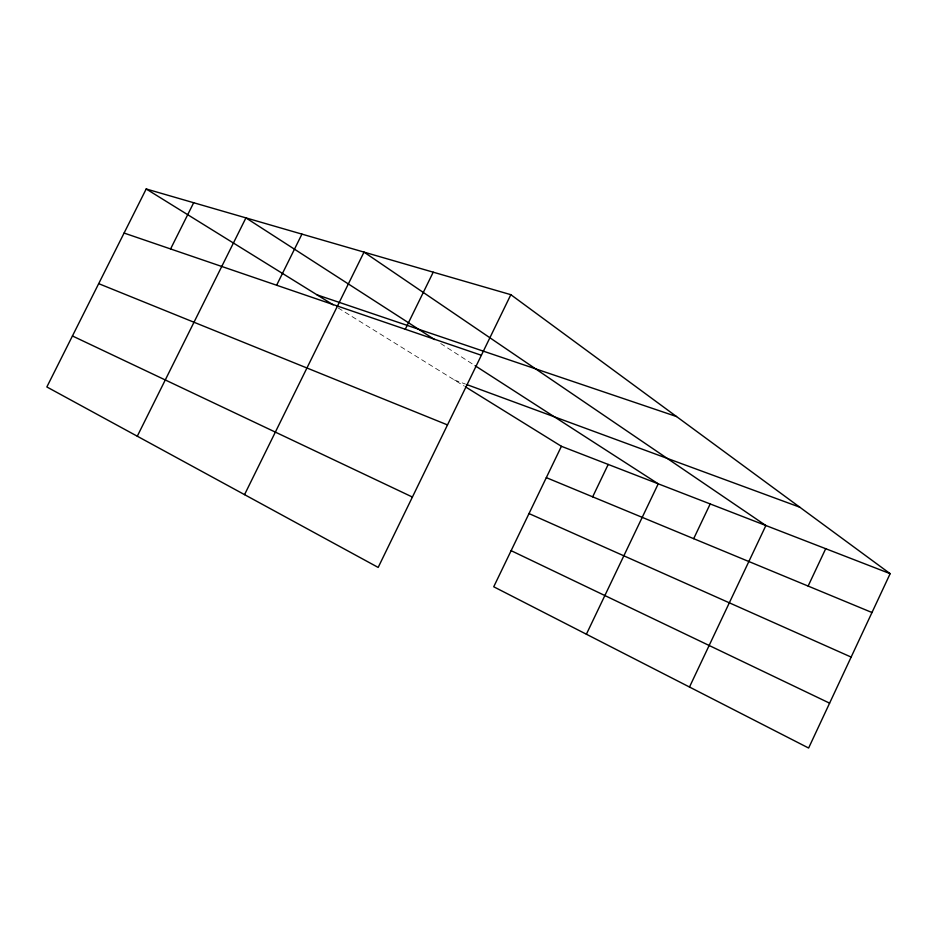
<?xml version="1.0" encoding="UTF-8"?>
<svg xmlns="http://www.w3.org/2000/svg" width="937" height="937" viewBox="0 0 937 937"><rect width="100%" height="100%" fill="white"/><g stroke="black" fill="none" stroke-linecap="round" stroke-linejoin="round"><path stroke-width="0.7" stroke-dasharray="4.68 3.51" d="M454.48 380.035L465.466 384.076M338.105 307.91L464.319 386.126M440.683 343.504L473.841 364.891"/><path stroke-width="1.41" d="M510.841 294.686L378.173 567.424L46.85 386.958L146.207 188.969L510.841 294.686L890.15 573.667L808.619 748.031L493.729 586.773L561.415 446.305L465.548 386.899M808.127 586.07L825.708 548.695M689.491 687.02L765.88 525.528L364.024 252.123L244.545 494.642M693.685 538.67L710.187 503.954M586.386 634.22L658.231 483.82L475.059 365.676M592.664 496.833L608.207 464.436M405.276 329.25L433.222 272.187M276.626 285.235L301.937 234.121M137.282 436.209L245.927 217.888L434.534 339.534M170.581 248.961L193.678 202.732M317.081 294.874L676.514 416.543M124.094 233.055L481.36 355.275M466.837 384.592L799.776 507.198M561.415 446.305L890.15 573.667M98.701 283.653L447.488 424.918M546.318 477.636L871.984 612.517M529.007 513.558L851.147 657.083M72.442 335.973L412.397 497.043M511.133 550.663L829.596 703.16M146.207 188.969L333.162 304.841"/></g></svg>
